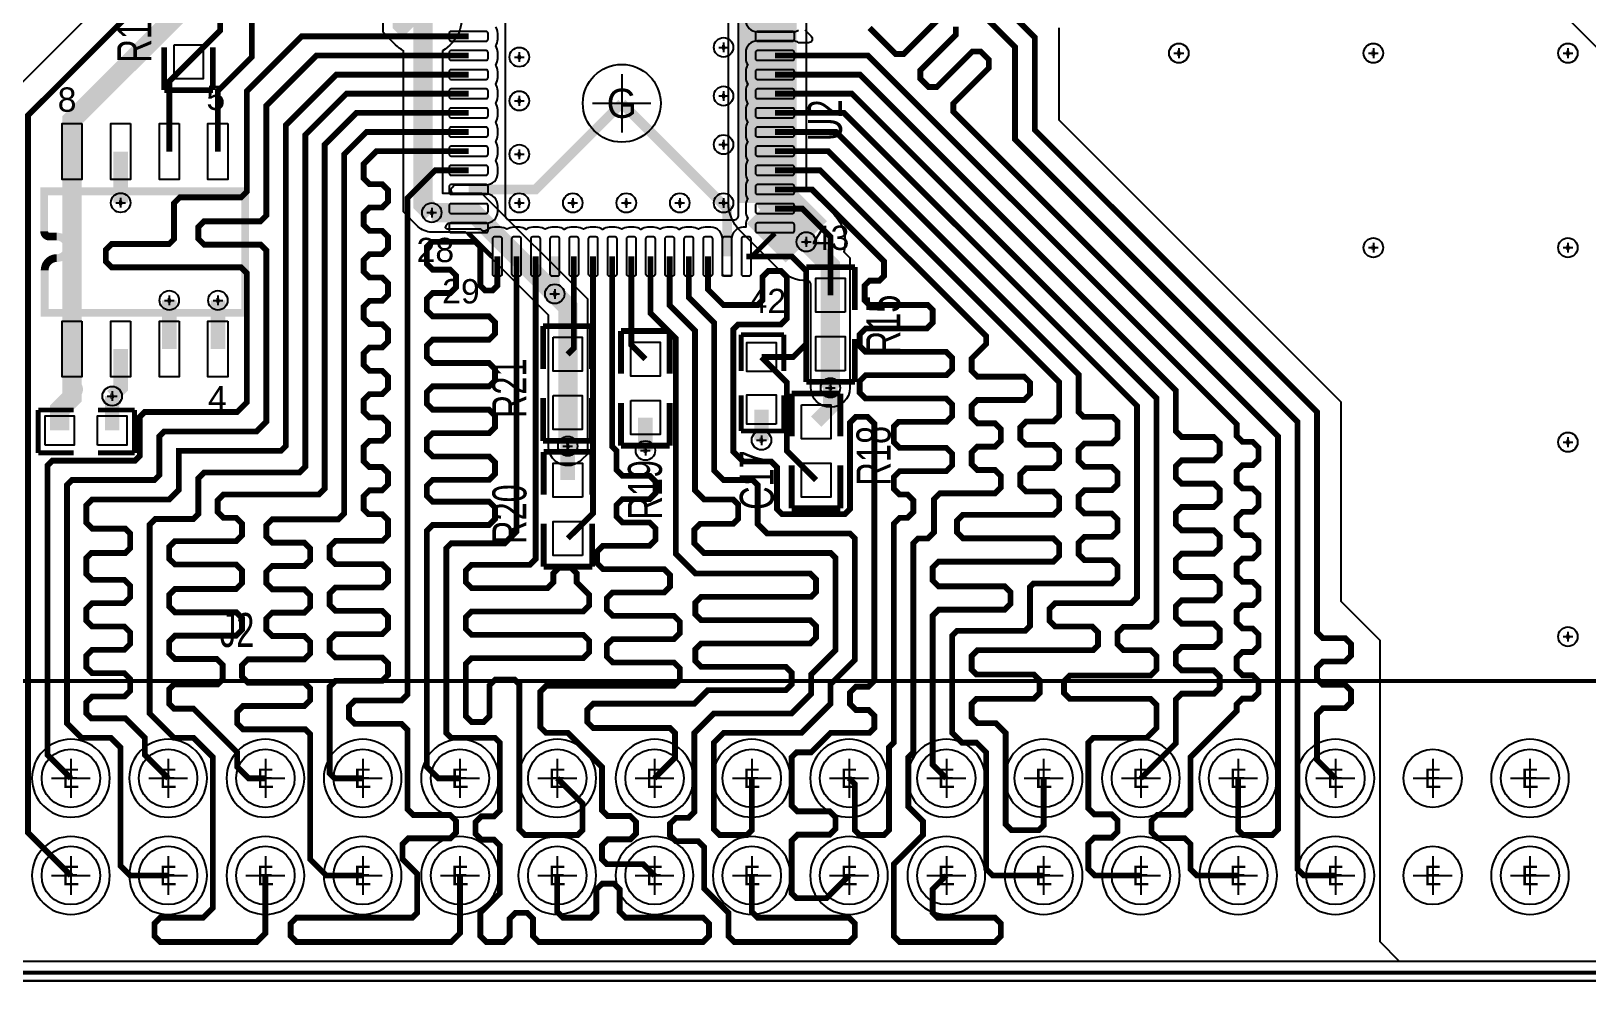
# Model space of a CAD drawing. Extents: x -3 to 10972, y 0 to 3504.
# Drawn here: x 1558 to 3159, y 0 to 977 of the extents above; entities that cross this region are included whole.
import ezdxf
from ezdxf.enums import TextEntityAlignment as Align

# ---------------------------------------------------------------- set-up
doc = ezdxf.new("R2010")
doc.units = 0
doc.layers.add('DB-LX16', color=10, linetype='CONTINUOUS')

# ---------------------------------------------------------------- blocks, each defined once
blk = doc.blocks.new('FIGURE_CROSS')
for points in [[(0, 0.5), (0, -0.5)], [(-0.5, 0), (0.5, 0)]]:
    blk.add_lwpolyline(points)

msp = doc.modelspace()

# ---------------------------------------------------------------- linework, layer by layer
at = {"layer": 'DB-LX16'}
for points in [[(0, 2600), (0, 3425.19, -0.414214), (78.74, 3503.93), (3976.37, 3503.93, -0.414214), (4055.11, 3425.19), (4055.11, 78.74, -0.414214), (3976.37, 0), (78.74, 0, -0.414214), (0, 78.74), (0, 2598.42)], [(1105, 1229.98), (1641.71, 1229.98), (1749.87, 1121.83, -0.668187), (1747.04, 1115), (1740, 1115), (1530, 905)], [(2000.06, 999.84, -0.328358), (1981.04, 956.38), (1981.04, 810.02), (2021.21, 810.02), (2130.02, 701.21), (2130.02, 541.71), (2124.01, 535.71, -0.709668), (2089.97, 552.11), (2089.98, 552.23), (2089.98, 684.63), (2004.63, 769.98), (1970, 769.98, -0.198912), (1955.85, 775.85), (1941.02, 790.68), (1941.02, 956.38, -0.065517), (1932.74, 962.74), (1919.98, 975.49), (1919.98, 1129, -0.414214)], [(2355.02, 990.7), (2355.02, 816.57), (2383.29, 788.29, -0.260447), (2393.93, 750.73), (2393.67, 749.64), (2399.88, 743.43), (2399.88, 609.86, -1), (2359.84, 609.86), (2359.84, 715.99, 0.419794), (2355.77, 719.99, -0.203914), (2326.71, 731.71), (2286.71, 771.71, -0.198912), (2274.98, 800), (2274.98, 1059.98)], [(2353.58, 978.02), (2360.09, 971.5, -0.668436), (2357.26, 964.67), (2347.48, 964.67, 0.147479), (2340.84, 966.68), (2304.84, 966.68, 0.414214), (2292.82, 954.66), (2292.82, 948.66, 0.152553), (2294.96, 941.82, 0.152553), (2292.82, 934.98), (2292.82, 928.98, 0.152675), (2294.97, 922.14, 0.15285), (2292.82, 915.29), (2292.82, 909.29, 0.152553), (2294.96, 902.45, 0.152553), (2292.82, 895.61), (2292.82, 889.61, 0.15285), (2294.97, 882.76, 0.152675), (2292.82, 875.92), (2292.82, 869.92, 0.152553), (2294.96, 863.08, 0.152553), (2292.82, 856.24), (2292.82, 850.24, 0.152675), (2294.97, 843.4, 0.15285), (2292.82, 836.55), (2292.82, 830.55, 0.152553), (2294.96, 823.71, 0.152553), (2292.82, 816.87), (2292.82, 810.87, 0.15285), (2294.97, 804.02, 0.152675), (2292.82, 797.18), (2292.82, 791.18, 0.152553), (2294.96, 784.34, 0.152553), (2292.82, 777.5), (2292.82, 774.98), (2290.31, 774.98, 0.414214), (2278.3, 762.97), (2278.3, 725), (2268.96, 725), (2268.96, 762.97, 0.414457), (2256.94, 774.98), (2250.94, 774.98, 0.152553), (2244.1, 772.85, 0.152553), (2237.26, 774.98), (2231.26, 774.98, 0.152781), (2224.42, 772.84, 0.15285), (2217.57, 774.98), (2211.57, 774.98, 0.152553), (2204.73, 772.85, 0.152553), (2197.89, 774.98), (2191.89, 774.98, 0.15285), (2185.04, 772.84, 0.152781), (2178.2, 774.98), (2172.2, 774.98, 0.152553), (2165.36, 772.85, 0.152553), (2158.52, 774.98), (2152.52, 774.98, 0.152781), (2145.68, 772.84, 0.15285), (2138.83, 774.98), (2132.83, 774.98, 0.152553), (2125.99, 772.85, 0.152553), (2119.15, 774.98), (2113.15, 774.98, 0.15285), (2106.3, 772.84, 0.152781), (2099.46, 774.98), (2093.46, 774.98, 0.152553), (2086.62, 772.85, 0.152553), (2079.78, 774.98), (2073.78, 774.98, 0.152781), (2066.94, 772.84, 0.15285), (2060.09, 774.98), (2054.09, 774.98, 0.152553), (2047.25, 772.85, 0.152553), (2040.41, 774.98), (2034.41, 774.98, 0.1796), (2026.57, 772.07, -0.39273), (2021.13, 772.28), (2020.39, 773.02), (1986.13, 773.02, -0.654359), (1984.67, 776.38, 0.04405), (1986.83, 779.16), (2025.88, 779.16, 0.414214), (2037.9, 791.18), (2037.9, 797.18, 0.414214), (2025.88, 809.2), (1993.85, 809.2, -0.667298), (1991.02, 816.02), (1993.54, 818.54), (2025.88, 818.54, 0.41397), (2037.9, 830.55), (2037.9, 836.55, 0.15285), (2035.75, 843.4, 0.152675), (2037.9, 850.24), (2037.9, 856.24, 0.152553), (2035.76, 863.08, 0.152553), (2037.9, 869.92), (2037.9, 875.92, 0.152675), (2035.75, 882.76, 0.15285), (2037.9, 889.61), (2037.9, 895.61, 0.152553), (2035.76, 902.45, 0.152553), (2037.9, 909.29), (2037.9, 915.29, 0.15285), (2035.75, 922.14, 0.152675), (2037.9, 928.98), (2037.9, 934.98, 0.152553), (2035.76, 941.82, 0.152553), (2037.9, 948.66), (2037.9, 954.66, 0.152675), (2035.75, 961.5, 0.15285), (2037.9, 968.35), (2037.9, 974.35, 0.152553), (2035.76, 981.19, 0.152553)], [(2292.82, 988.03, 0.414457), (2304.84, 976.02), (2340.84, 976.02, 0.136115), (2347.03, 977.73)]]:
    msp.add_lwpolyline(points, format="xyb", dxfattribs=at)
for points in [[(0, 78.74, 0.414214), (78.74, 0), (3976.37, 0, 0.414214), (4055.11, 78.74), (4055.11, 3425.19, 0.414214), (3976.37, 3503.93), (78.74, 3503.93, 0.414214), (0, 3425.19), (0, 2600), (0, 2598.42)], [(20.01, 3425.19, -0.414214), (78.74, 3483.92), (3976.37, 3483.92, -0.414214), (4035.1, 3425.19), (4035.1, 78.74, -0.414214), (3976.37, 20.01), (78.74, 20.01, -0.414214), (20.01, 78.74)], [(2045.36, 1017.45), (2045.36, 787.45, 0.414214), (2050.36, 782.45), (2280.36, 782.45, 0.414214), (2285.36, 787.45), (2285.36, 1017.45, 0.414214), (2280.36, 1022.45), (2050.36, 1022.45, 0.414214)], [(1989.88, 966.35), (2025.88, 966.35, 0.414214), (2027.88, 968.35), (2027.88, 974.35, 0.414214), (2025.88, 976.35), (1989.88, 976.35, 0.414214), (1987.88, 974.35), (1987.88, 968.35, 0.414214)], [(2304.84, 966.35), (2340.84, 966.35, 0.414214), (2342.84, 968.35), (2342.84, 974.35, 0.414214), (2340.84, 976.35), (2304.84, 976.35, 0.414214), (2302.84, 974.35), (2302.84, 968.35, 0.414214)], [(1989.88, 946.66), (2025.88, 946.66, 0.414214), (2027.88, 948.66), (2027.88, 954.66, 0.414214), (2025.88, 956.66), (1989.88, 956.66, 0.414214), (1987.88, 954.66), (1987.88, 948.66, 0.414214)], [(2304.84, 946.66), (2340.84, 946.66, 0.414214), (2342.84, 948.66), (2342.84, 954.66, 0.414214), (2340.84, 956.66), (2304.84, 956.66, 0.414214), (2302.84, 954.66), (2302.84, 948.66, 0.414214)], [(1989.88, 926.98), (2025.88, 926.98, 0.414214), (2027.88, 928.98), (2027.88, 934.98, 0.414214), (2025.88, 936.98), (1989.88, 936.98, 0.414214), (1987.88, 934.98), (1987.88, 928.98, 0.414214)], [(2304.84, 926.98), (2340.84, 926.98, 0.414214), (2342.84, 928.98), (2342.84, 934.98, 0.414214), (2340.84, 936.98), (2304.84, 936.98, 0.414214), (2302.84, 934.98), (2302.84, 928.98, 0.414214)], [(1989.88, 907.29), (2025.88, 907.29, 0.414214), (2027.88, 909.29), (2027.88, 915.29, 0.414214), (2025.88, 917.29), (1989.88, 917.29, 0.414214), (1987.88, 915.29), (1987.88, 909.29, 0.414214)], [(2304.84, 907.29), (2340.84, 907.29, 0.414214), (2342.84, 909.29), (2342.84, 915.29, 0.414214), (2340.84, 917.29), (2304.84, 917.29, 0.414214), (2302.84, 915.29), (2302.84, 909.29, 0.414214)], [(1989.88, 887.61), (2025.88, 887.61, 0.414214), (2027.88, 889.61), (2027.88, 895.61, 0.414214), (2025.88, 897.61), (1989.88, 897.61, 0.414214), (1987.88, 895.61), (1987.88, 889.61, 0.414214)], [(2304.84, 887.61), (2340.84, 887.61, 0.414214), (2342.84, 889.61), (2342.84, 895.61, 0.414214), (2340.84, 897.61), (2304.84, 897.61, 0.414214), (2302.84, 895.61), (2302.84, 889.61, 0.414214)], [(1989.88, 867.92), (2025.88, 867.92, 0.414214), (2027.88, 869.92), (2027.88, 875.92, 0.414214), (2025.88, 877.92), (1989.88, 877.92, 0.414214), (1987.88, 875.92), (1987.88, 869.92, 0.414214)], [(2304.84, 867.92), (2340.84, 867.92, 0.414214), (2342.84, 869.92), (2342.84, 875.92, 0.414214), (2340.84, 877.92), (2304.84, 877.92, 0.414214), (2302.84, 875.92), (2302.84, 869.92, 0.414214)], [(1989.88, 848.24), (2025.88, 848.24, 0.414214), (2027.88, 850.24), (2027.88, 856.24, 0.414214), (2025.88, 858.24), (1989.88, 858.24, 0.414214), (1987.88, 856.24), (1987.88, 850.24, 0.414214)], [(2304.84, 848.24), (2340.84, 848.24, 0.414214), (2342.84, 850.24), (2342.84, 856.24, 0.414214), (2340.84, 858.24), (2304.84, 858.24, 0.414214), (2302.84, 856.24), (2302.84, 850.24, 0.414214)], [(1989.88, 828.55), (2025.88, 828.55, 0.414214), (2027.88, 830.55), (2027.88, 836.55, 0.414214), (2025.88, 838.55), (1989.88, 838.55, 0.414214), (1987.88, 836.55), (1987.88, 830.55, 0.414214)], [(2304.84, 828.55), (2340.84, 828.55, 0.414214), (2342.84, 830.55), (2342.84, 836.55, 0.414214), (2340.84, 838.55), (2304.84, 838.55, 0.414214), (2302.84, 836.55), (2302.84, 830.55, 0.414214)], [(1989.88, 808.87), (2025.88, 808.87, 0.414214), (2027.88, 810.87), (2027.88, 816.87, 0.414214), (2025.88, 818.87), (1989.88, 818.87, 0.414214), (1987.88, 816.87), (1987.88, 810.87, 0.414214)], [(2304.84, 808.87), (2340.84, 808.87, 0.414214), (2342.84, 810.87), (2342.84, 816.87, 0.414214), (2340.84, 818.87), (2304.84, 818.87, 0.414214), (2302.84, 816.87), (2302.84, 810.87, 0.414214)], [(1989.88, 789.18), (2025.88, 789.18, 0.414214), (2027.88, 791.18), (2027.88, 797.18, 0.414214), (2025.88, 799.18), (1989.88, 799.18, 0.414214), (1987.88, 797.18), (1987.88, 791.18, 0.414214)], [(2304.84, 789.18), (2340.84, 789.18, 0.414214), (2342.84, 791.18), (2342.84, 797.18, 0.414214), (2340.84, 799.18), (2304.84, 799.18, 0.414214), (2302.84, 797.18), (2302.84, 791.18, 0.414214)], [(1989.88, 769.5), (2025.88, 769.5, 0.414214), (2027.88, 771.5), (2027.88, 777.5, 0.414214), (2025.88, 779.5), (1989.88, 779.5, 0.414214), (1987.88, 777.5), (1987.88, 771.5, 0.414214)], [(2304.84, 769.5), (2340.84, 769.5, 0.414214), (2342.84, 771.5), (2342.84, 777.5, 0.414214), (2340.84, 779.5), (2304.84, 779.5, 0.414214), (2302.84, 777.5), (2302.84, 771.5, 0.414214)], [(2032.41, 762.97), (2032.41, 726.97, 0.414214), (2034.41, 724.97), (2040.41, 724.97, 0.414214), (2042.41, 726.97), (2042.41, 762.97, 0.414214), (2040.41, 764.97), (2034.41, 764.97, 0.414214)], [(2052.09, 762.97), (2052.09, 726.97, 0.414214), (2054.09, 724.97), (2060.09, 724.97, 0.414214), (2062.09, 726.97), (2062.09, 762.97, 0.414214), (2060.09, 764.97), (2054.09, 764.97, 0.414214)], [(2071.78, 762.97), (2071.78, 726.97, 0.414214), (2073.78, 724.97), (2079.78, 724.97, 0.414214), (2081.78, 726.97), (2081.78, 762.97, 0.414214), (2079.78, 764.97), (2073.78, 764.97, 0.414214)], [(2091.46, 762.97), (2091.46, 726.97, 0.414214), (2093.46, 724.97), (2099.46, 724.97, 0.414214), (2101.46, 726.97), (2101.46, 762.97, 0.414214), (2099.46, 764.97), (2093.46, 764.97, 0.414214)], [(2111.15, 762.97), (2111.15, 726.97, 0.414214), (2113.15, 724.97), (2119.15, 724.97, 0.414214), (2121.15, 726.97), (2121.15, 762.97, 0.414214), (2119.15, 764.97), (2113.15, 764.97, 0.414214)], [(2130.83, 762.97), (2130.83, 726.97, 0.414214), (2132.83, 724.97), (2138.83, 724.97, 0.414214), (2140.83, 726.97), (2140.83, 762.97, 0.414214), (2138.83, 764.97), (2132.83, 764.97, 0.414214)], [(2150.52, 762.97), (2150.52, 726.97, 0.414214), (2152.52, 724.97), (2158.52, 724.97, 0.414214), (2160.52, 726.97), (2160.52, 762.97, 0.414214), (2158.52, 764.97), (2152.52, 764.97, 0.414214)], [(2170.2, 762.97), (2170.2, 726.97, 0.414214), (2172.2, 724.97), (2178.2, 724.97, 0.414214), (2180.2, 726.97), (2180.2, 762.97, 0.414214), (2178.2, 764.97), (2172.2, 764.97, 0.414214)], [(2189.89, 762.97), (2189.89, 726.97, 0.414214), (2191.89, 724.97), (2197.89, 724.97, 0.414214), (2199.89, 726.97), (2199.89, 762.97, 0.414214), (2197.89, 764.97), (2191.89, 764.97, 0.414214)], [(2209.57, 762.97), (2209.57, 726.97, 0.414214), (2211.57, 724.97), (2217.57, 724.97, 0.414214), (2219.57, 726.97), (2219.57, 762.97, 0.414214), (2217.57, 764.97), (2211.57, 764.97, 0.414214)], [(2229.26, 762.97), (2229.26, 726.97, 0.414214), (2231.26, 724.97), (2237.26, 724.97, 0.414214), (2239.26, 726.97), (2239.26, 762.97, 0.414214), (2237.26, 764.97), (2231.26, 764.97, 0.414214)], [(2248.94, 762.97), (2248.94, 726.97, 0.414214), (2250.94, 724.97), (2256.94, 724.97, 0.414214), (2258.94, 726.97), (2258.94, 762.97, 0.414214), (2256.94, 764.97), (2250.94, 764.97, 0.414214)], [(2268.63, 762.97), (2268.63, 726.97, 0.414214), (2270.63, 724.97), (2276.63, 724.97, 0.414214), (2278.63, 726.97), (2278.63, 762.97, 0.414214), (2276.63, 764.97), (2270.63, 764.97, 0.414214)], [(2288.31, 762.97), (2288.31, 726.97, 0.414214), (2290.31, 724.97), (2296.31, 724.97, 0.414214), (2298.31, 726.97), (2298.31, 762.97, 0.414214), (2296.31, 764.97), (2290.31, 764.97, 0.414214)], [(1639.04, 208.37, 1), (1559, 208.37, 1)], [(1739.04, 208.37, 1), (1659, 208.37, 1)], [(1839.04, 208.37, 1), (1759, 208.37, 1)], [(1939.04, 208.37, 1), (1859, 208.37, 1)], [(2039.04, 208.37, 1), (1959, 208.37, 1)], [(2139.04, 208.37, 1), (2059, 208.37, 1)], [(2239.04, 208.37, 1), (2159, 208.37, 1)], [(2339.04, 208.37, 1), (2259, 208.37, 1)], [(2439.04, 208.37, 1), (2359, 208.37, 1)], [(2539.04, 208.37, 1), (2459, 208.37, 1)], [(2639.04, 208.37, 1), (2559, 208.37, 1)], [(2739.04, 208.37, 1), (2659, 208.37, 1)], [(2839.04, 208.37, 1), (2759, 208.37, 1)], [(2939.04, 208.37, 1), (2859, 208.37, 1)], [(3139.04, 208.37, 1), (3059, 208.37, 1)], [(3139.04, 208.37, 1), (3059, 208.37, 1)], [(1639.04, 108.37, 1), (1559, 108.37, 1)], [(1739.04, 108.37, 1), (1659, 108.37, 1)], [(1839.04, 108.37, 1), (1759, 108.37, 1)], [(1939.04, 108.37, 1), (1859, 108.37, 1)], [(2039.04, 108.37, 1), (1959, 108.37, 1)], [(2139.04, 108.37, 1), (2059, 108.37, 1)], [(2239.04, 108.37, 1), (2159, 108.37, 1)], [(2339.04, 108.37, 1), (2259, 108.37, 1)], [(2439.04, 108.37, 1), (2359, 108.37, 1)], [(2539.04, 108.37, 1), (2459, 108.37, 1)], [(2639.04, 108.37, 1), (2559, 108.37, 1)], [(2739.04, 108.37, 1), (2659, 108.37, 1)], [(2839.04, 108.37, 1), (2759, 108.37, 1)], [(2939.04, 108.37, 1), (2859, 108.37, 1)], [(3139.04, 108.37, 1), (3059, 108.37, 1)], [(3139.04, 108.37, 1), (3059, 108.37, 1)]]:
    msp.add_lwpolyline(points, format="xyb", close=True, dxfattribs=at)
for points in [[(3569.98, 557.88), (2674.98, 1452.88)], [(3976.37, 20.01), (2964.99, 20.01), (2945, 40), (2945, 350), (2905, 390), (2905, 595), (2615, 885), (2615, 980)]]:
    msp.add_lwpolyline(points, dxfattribs=at)
for points, const_width in [([(2450, 1110), (2590, 970), (2590, 875), (2880, 585), (2880, 358.46), (2886, 352.46), (2909, 352.46), (2915, 346.46), (2915, 334.46), (2909, 328.46), (2886, 328.46), (2880, 322.46), (2880, 310.46), (2886, 304.46), (2909, 304.46), (2915, 298.46), (2915, 286.46), (2909, 280.46), (2886, 280.46), (2880, 274.46), (2880, 227.39), (2899.02, 208.37)], 6), ([(1599.02, 108.37), (1555, 152.39), (1555, 890), (1760, 1095), (2045, 1095), (2057.09, 1082.91), (2057.09, 1059.93)], 6), ([(1960, 1070), (1960, 992.06), (1961.03, 991.03)], 60), ([(2293.31, 1059.93), (2293.31, 1078.31), (2305, 1090), (2336.9, 1090), (2342.9, 1084), (2342.9, 1066), (2348.9, 1060), (2360.9, 1060), (2366.9, 1066), (2366.9, 1084), (2372.9, 1090), (2440, 1090), (2569.62, 960.38), (2569.62, 865.38), (2860, 575), (2860, 115), (2866.63, 108.37), (2899.02, 108.37)], 6), ([(2007.88, 1030.4), (1969.6, 1030.4), (1955, 1045), (1780, 1045), (1752.43, 1017.43), (1752.43, 977.29), (1720.14, 945)], 6), ([(2315, 1010.72), (2315, 800)], 60), ([(1720.14, 1005), (1600.18, 885.04), (1600.18, 852.84)], 20), ([(2315, 1010.72), (2314.99, 1010.71), (2314.99, 800.01), (2315, 800)], 20), ([(1750.18, 852.84), (1750.18, 915.18), (1785, 950), (1785, 1004.86)], 6), ([(1970, 790), (1961.03, 798.97), (1961.03, 991.03)], 20), ([(2491.8, 989.72), (2455.28, 953.2), (2446.8, 953.2), (2420, 980)], 6), ([(2799.02, 208.37), (2799.02, 155), (2804.02, 150), (2834, 150), (2840, 156), (2840, 560), (2506.22, 893.78), (2506.22, 902.26), (2542.74, 938.78), (2542.74, 947.26), (2534.24, 955.76), (2525.76, 955.76), (2489.24, 919.24), (2480.76, 919.24), (2472.26, 927.74), (2472.26, 936.22), (2508.78, 972.74), (2508.78, 981.22)], 6), ([(2007.88, 971.35), (1836.35, 971.35), (1780, 915), (1780, 811.7), (1774, 805.7), (1711, 805.7), (1705, 799.7), (1705, 762.7), (1700, 757.7), (1641, 757.7), (1635, 751.7), (1635, 739.7), (1641, 733.7), (1774, 733.7), (1780, 727.7), (1780, 595), (1770, 585), (1675, 585), (1670, 580), (1670, 540), (1665, 535), (1580, 535), (1575, 530), (1575, 232.39), (1599.02, 208.37)], 6), ([(1695, 960), (1695, 916)], 6), ([(1745, 916), (1745, 960)], 6), ([(1699.02, 108.37), (1660, 108.37), (1650, 118.37), (1650, 240), (1640, 250), (1610, 250), (1595, 265), (1595, 510), (1600, 515), (1684.96, 515), (1690, 520.04), (1690, 560), (1695, 565), (1790, 565), (1800, 575), (1800, 751.14), (1794, 757.14), (1736, 757.14), (1730, 763.14), (1730, 775.14), (1736, 781.14), (1794, 781.14), (1800, 787.14), (1800, 900), (1851.66, 951.66), (2007.88, 951.66)], 6), ([(1700.18, 852.84), (1700.18, 925.04), (1720.14, 945)], 6), ([(2799.02, 108.37), (2756.63, 108.37), (2750, 115), (2750, 140.8), (2744, 146.8), (2716, 146.8), (2710, 152.8), (2710, 164.8), (2716, 170.8), (2744, 170.8), (2750, 176.8), (2750, 230), (2797.5, 277.5), (2797.5, 284.28), (2803.5, 290.28), (2814, 290.28), (2820, 296.28), (2820, 308.28), (2814, 314.28), (2803.5, 314.28), (2797.5, 320.28), (2797.5, 332.28), (2803.5, 338.28), (2814, 338.28), (2820, 344.28), (2820, 356.28), (2814, 362.28), (2803.5, 362.28), (2797.5, 368.28), (2797.5, 380.28), (2803.5, 386.28), (2814, 386.28), (2820, 392.28), (2820, 404.28), (2814, 410.28), (2803.5, 410.28), (2797.5, 416.28), (2797.5, 428.28), (2803.5, 434.28), (2814, 434.28), (2820, 440.28), (2820, 452.28), (2814, 458.28), (2803.5, 458.28), (2797.5, 464.28), (2797.5, 476.28), (2803.5, 482.28), (2814, 482.28), (2820, 488.28), (2820, 500.28), (2814, 506.28), (2803.5, 506.28), (2797.5, 512.28), (2797.5, 524.28), (2803.5, 530.28), (2814, 530.28), (2820, 536.28), (2820, 548.28), (2814, 554.28), (2803.5, 554.28), (2797.5, 560.28), (2797.5, 572.5), (2418.34, 951.66), (2322.84, 951.66)], 6), ([(2007.88, 931.98), (1871.98, 931.98), (1820, 880), (1820, 550), (1815, 545), (1710, 545), (1710, 505), (1700, 495), (1621, 495), (1615, 489), (1615, 471), (1621, 465), (1655, 465), (1660, 460), (1660, 445), (1655, 440), (1620, 440), (1615, 435), (1615, 418.41), (1621, 412.41), (1654, 412.41), (1660, 406.41), (1660, 394.41), (1654, 388.41), (1621, 388.41), (1615, 382.41), (1615, 370.41), (1621, 364.41), (1654, 364.41), (1660, 358.41), (1660, 346.41), (1654, 340.41), (1621, 340.41), (1615, 334.41), (1615, 322.41), (1621, 316.41), (1654, 316.41), (1660, 310.41), (1660, 298.41), (1654, 292.41), (1621, 292.41), (1615, 286.41), (1615, 275), (1620, 270), (1655, 270), (1675, 250), (1675, 232.39), (1699.02, 208.37)], 6), ([(2699.02, 208.37), (2735, 244.35), (2735, 289.29), (2741, 295.29), (2774, 295.29), (2780, 301.29), (2780, 313.29), (2774, 319.29), (2741, 319.29), (2735, 325.29), (2735, 337.29), (2741, 343.29), (2774, 343.29), (2780, 349.29), (2780, 361.29), (2774, 367.29), (2741, 367.29), (2735, 373.29), (2735, 385.29), (2741, 391.29), (2774, 391.29), (2780, 397.29), (2780, 409.29), (2774, 415.29), (2741, 415.29), (2735, 421.29), (2735, 433.29), (2741, 439.29), (2774, 439.29), (2780, 445.29), (2780, 457.29), (2774, 463.29), (2741, 463.29), (2735, 469.29), (2735, 481.29), (2741, 487.29), (2774, 487.29), (2780, 493.29), (2780, 505.29), (2774, 511.29), (2741, 511.29), (2735, 517.29), (2735, 529.29), (2741, 535.29), (2774, 535.29), (2780, 541.29), (2780, 553.29), (2774, 559.29), (2741, 559.29), (2735, 565.29), (2735, 607.07), (2410.09, 931.98), (2322.84, 931.98)], 6), ([(2007.88, 912.29), (1882.29, 912.29), (1840, 870), (1840, 528.81), (1834, 522.81), (1736, 522.81), (1730, 516.81), (1730, 480), (1725, 475), (1686, 475), (1680, 469), (1680, 275), (1705, 250), (1725, 250), (1745, 230), (1745, 75), (1735, 65), (1691, 65), (1685, 59), (1685, 46), (1691, 40), (1790, 40), (1799.02, 49.02), (1799.02, 108.37)], 6), ([(1695, 916), (1697, 916)], 6), ([(1697, 916), (1743, 916)], 6), ([(1743, 916), (1745, 916)], 6), ([(2699.02, 108.37), (2651.63, 108.37), (2645, 115), (2645, 141.3), (2651, 147.3), (2669, 147.3), (2675, 153.3), (2675, 165.3), (2669, 171.3), (2651, 171.3), (2645, 177.3), (2645, 245), (2650, 250), (2705, 250), (2715, 260), (2715, 283.96), (2709, 289.96), (2626, 289.96), (2620, 295.96), (2620, 307.96), (2626, 313.96), (2709, 313.96), (2715, 319.96), (2715, 334.13), (2709, 340.13), (2681, 340.13), (2675, 346.13), (2675, 358.13), (2681, 364.13), (2709, 364.13), (2715, 370.13), (2715, 599.22), (2401.93, 912.29), (2322.84, 912.29)], 6), ([(2007.88, 813.87), (2076.78, 813.87), (2165.36, 902.45)], 10), ([(2273.63, 744.97), (2273.63, 794.18), (2165.36, 902.45)], 10), ([(2007.88, 892.61), (1892.61, 892.61), (1860, 860), (1860, 506.21), (1854, 500.21), (1756, 500.21), (1750, 494.21), (1750, 482.21), (1756, 476.21), (1769, 476.21), (1775, 470.21), (1775, 458.21), (1769, 452.21), (1706, 452.21), (1700, 446.21), (1700, 434.21), (1706, 428.21), (1769, 428.21), (1775, 422.21), (1775, 409.04), (1769, 403.04), (1706, 403.04), (1700, 397.04), (1700, 385.04), (1706, 379.04), (1769, 379.04), (1775, 373.04), (1775, 361.04), (1769, 355.04), (1706, 355.04), (1700, 349.04), (1700, 337.04), (1706, 331.04), (1749, 331.04), (1755, 325.04), (1755, 310), (1750, 305), (1705, 305), (1700, 300), (1700, 285), (1705, 280), (1725, 280), (1770, 235), (1770, 220), (1781.63, 208.37), (1799.02, 208.37)], 6), ([(2599.02, 208.37), (2599.02, 160.02), (2594, 155), (2566, 155), (2560, 161), (2560, 255), (2550, 265), (2531, 265), (2525, 271), (2525, 285), (2530, 290), (2589, 290), (2595, 296), (2595, 309), (2589, 315), (2530, 315), (2525, 320), (2525, 334), (2531, 340), (2650, 340), (2655, 345), (2655, 358.42), (2649, 364.42), (2611, 364.42), (2605, 370.42), (2605, 382.42), (2611, 388.42), (2689, 388.42), (2695, 394.42), (2695, 591.38), (2393.77, 892.61), (2322.84, 892.61)], 6), ([(2007.88, 872.92), (1902.92, 872.92), (1880, 850), (1880, 480.7), (1874, 474.7), (1806, 474.7), (1800, 468.7), (1800, 456.7), (1806, 450.7), (1839, 450.7), (1845, 444.7), (1845, 432.7), (1839, 426.7), (1806, 426.7), (1800, 420.7), (1800, 408.7), (1806, 402.7), (1839, 402.7), (1845, 396.7), (1845, 384.7), (1839, 378.7), (1806, 378.7), (1800, 372.7), (1800, 360.7), (1806, 354.7), (1839, 354.7), (1845, 348.7), (1845, 336.7), (1839, 330.7), (1781, 330.7), (1775, 324.7), (1775, 312.7), (1781, 306.7), (1839, 306.7), (1845, 300.7), (1845, 288.7), (1839, 282.7), (1776, 282.7), (1770, 276.7), (1770, 264.7), (1776, 258.7), (1840, 258.7), (1845, 253.7), (1845, 125), (1861.63, 108.37), (1899.02, 108.37)], 6), ([(2322.84, 872.92), (2385.61, 872.92), (2635, 623.53), (2635, 585), (2640, 580), (2670, 580), (2675, 575), (2675, 558.58), (2669, 552.58), (2641, 552.58), (2635, 546.58), (2635, 534.58), (2641, 528.58), (2669, 528.58), (2675, 522.58), (2675, 510.58), (2669, 504.58), (2641, 504.58), (2635, 498.58), (2635, 486.58), (2641, 480.58), (2669, 480.58), (2675, 474.58), (2675, 462.58), (2669, 456.58), (2641, 456.58), (2635, 450.58), (2635, 438.58), (2641, 432.58), (2669, 432.58), (2675, 426.58), (2675, 414.58), (2669, 408.58), (2588.58, 408.58), (2585, 405), (2585, 365), (2580, 360), (2510, 360), (2505, 355), (2505, 255), (2515, 245), (2530, 245), (2540, 235), (2540, 115), (2546.63, 108.37), (2599.02, 108.37)], 6), ([(1600.18, 852.84), (1600.18, 649.7)], 20), ([(1650.18, 852.84), (1650.18, 800.18)], 15), ([(2007.88, 853.24), (1913.24, 853.24), (1900, 840), (1900, 825.36), (1906, 819.36), (1919, 819.36), (1925, 813.36), (1925, 801.36), (1919, 795.36), (1906, 795.36), (1900, 789.36), (1900, 777.36), (1906, 771.36), (1919, 771.36), (1925, 765.36), (1925, 753.36), (1919, 747.36), (1906, 747.36), (1900, 741.36), (1900, 729.36), (1906, 723.36), (1919, 723.36), (1925, 717.36), (1925, 705.36), (1919, 699.36), (1906, 699.36), (1900, 693.36), (1900, 681.36), (1906, 675.36), (1919, 675.36), (1925, 669.36), (1925, 657.36), (1919, 651.36), (1906, 651.36), (1900, 645.36), (1900, 633.36), (1906, 627.36), (1919, 627.36), (1925, 621.36), (1925, 609.36), (1919, 603.36), (1906, 603.36), (1900, 597.36), (1900, 585.36), (1906, 579.36), (1919, 579.36), (1925, 573.36), (1925, 561.36), (1919, 555.36), (1906, 555.36), (1900, 549.36), (1900, 534.41), (1906, 528.41), (1919, 528.41), (1925, 522.41), (1925, 510.41), (1919, 504.41), (1906, 504.41), (1900, 498.41), (1900, 485), (1905, 480), (1919, 480), (1925, 474), (1925, 458), (1919.53, 452.53), (1871, 452.53), (1865, 446.53), (1865, 434.53), (1871, 428.53), (1919, 428.53), (1925, 422.53), (1925, 410.53), (1919, 404.53), (1871, 404.53), (1865, 398.53), (1865, 386.53), (1871, 380.53), (1919, 380.53), (1925, 374.53), (1925, 362.53), (1919, 356.53), (1871, 356.53), (1865, 350.53), (1865, 338.53), (1871, 332.53), (1919, 332.53), (1925, 326.53), (1925, 314.53), (1919, 308.53), (1871, 308.53), (1865, 302.53), (1865, 213.37), (1870, 208.37), (1899.02, 208.37)], 6), ([(2499.02, 208.37), (2485, 222.39), (2485, 375.71), (2491, 381.71), (2559, 381.71), (2565, 387.71), (2565, 399.71), (2559, 405.71), (2491, 405.71), (2485, 411.71), (2485, 425.17), (2491, 431.17), (2609, 431.17), (2615, 437.17), (2615, 449.17), (2609, 455.17), (2516, 455.17), (2510, 461.17), (2510, 473.17), (2516, 479.17), (2609, 479.17), (2615, 485.17), (2615, 497.17), (2609, 503.17), (2581, 503.17), (2575, 509.17), (2575, 521.17), (2581, 527.17), (2609, 527.17), (2615, 533.17), (2615, 545.17), (2609, 551.17), (2581, 551.17), (2575, 557.17), (2575, 569.17), (2581, 575.17), (2609, 575.17), (2615, 581.17), (2615, 615.69), (2377.45, 853.24), (2322.84, 853.24)], 6), ([(2007.88, 833.55), (1973.55, 833.55), (1945, 805), (1945, 294.29), (1939, 288.29), (1891, 288.29), (1885, 282.29), (1885, 270.29), (1891, 264.29), (1939, 264.29), (1945, 258.29), (1945, 176.56), (1951, 170.56), (1989, 170.56), (1995, 164.56), (1995, 152.56), (1989, 146.56), (1946, 146.56), (1940, 140.56), (1940, 125), (1955, 110), (1955, 70), (1950, 65), (1831, 65), (1825, 59), (1825, 46), (1831, 40), (1990, 40), (1999.02, 49.02), (1999.02, 108.37)], 6), ([(2499.02, 108.37), (2485, 94.35), (2485, 70), (2490, 65), (2549, 65), (2555, 59), (2555, 46), (2549, 40), (2451, 40), (2445, 46), (2445, 120), (2475, 150), (2475, 164.1), (2460, 179.1), (2460, 230), (2465, 235), (2465, 450), (2470, 455), (2480, 455), (2486.36, 461.36), (2486.36, 495.36), (2492.36, 501.36), (2549, 501.36), (2555, 507.36), (2555, 519.36), (2549, 525.36), (2531, 525.36), (2525, 531.36), (2525, 543.36), (2531, 549.36), (2549, 549.36), (2555, 555.36), (2555, 567.36), (2549, 573.36), (2531, 573.36), (2525, 579.36), (2525, 591.36), (2531, 597.36), (2579, 597.36), (2585, 603.36), (2585, 615.36), (2579, 621.36), (2531, 621.36), (2525, 627.36), (2525, 640), (2540, 655), (2540, 662.84), (2369.29, 833.55), (2322.84, 833.55)], 6), ([(2315, 800), (2355, 760)], 60), ([(2322.84, 813.87), (2361.13, 813.87), (2435, 740), (2435, 725), (2430, 720), (2420, 720), (2415, 715), (2415, 700), (2420, 695), (2480, 695), (2485, 690), (2485, 676.81), (2479, 670.81), (2416, 670.81), (2410, 664.81), (2410, 652.81), (2416, 646.81), (2499, 646.81), (2505, 640.81), (2505, 628.81), (2499, 622.81), (2416, 622.81), (2410, 616.81), (2410, 604.81), (2416, 598.81), (2499, 598.81), (2505, 592.81), (2505, 580.81), (2499, 574.81), (2449.81, 574.81), (2445, 570), (2445, 554.14), (2451, 548.14), (2499, 548.14), (2505, 542.14), (2505, 530.14), (2499, 524.14), (2451, 524.14), (2445, 518.14), (2445, 506.14), (2451, 500.14), (2459, 500.14), (2465, 494.14), (2465, 482.14), (2459, 476.14), (2451, 476.14), (2445, 470.14), (2445, 245), (2440, 240), (2440, 155), (2435, 150), (2410, 150), (2405, 155), (2405, 202.39), (2399.02, 208.37)], 6), ([(2096.46, 706.46), (2012.92, 790), (1970, 790)], 20), ([(2007.88, 794.18), (1974.18, 794.18), (1970, 790)], 10), ([(2379.86, 705), (2379.86, 765.14), (2350.82, 794.18), (2322.84, 794.18)], 6), ([(2007.88, 768.59), (2031.5, 744.97)], 5), ([(2299.22, 744.97), (2322.84, 768.59)], 5), ([(2322.84, 774.5), (2340.5, 774.5), (2355, 760)], 10), ([(2355, 760), (2379.86, 735.14), (2379.86, 609.86)], 20), ([(2037.41, 744.97), (2037.41, 715), (2032.41, 710), (2025, 710), (2020, 715), (2020, 755), (2015, 760), (1970, 760), (1965, 755), (1965, 737.32), (1971, 731.32), (1989, 731.32), (1995, 725.32), (1995, 713.32), (1989, 707.32), (1971, 707.32), (1965, 701.32), (1965, 689.32), (1971, 683.32), (2029, 683.32), (2035, 677.32), (2035, 665.32), (2029, 659.32), (1971, 659.32), (1965, 653.32), (1965, 641.32), (1971, 635.32), (2029, 635.32), (2035, 629.32), (2035, 617.32), (2029, 611.32), (1971, 611.32), (1965, 605.32), (1965, 593.32), (1971, 587.32), (2029, 587.32), (2035, 581.32), (2035, 569.32), (2029, 563.32), (1971, 563.32), (1965, 557.32), (1965, 545.32), (1971, 539.32), (2029, 539.32), (2035, 533.32), (2035, 521.32), (2029, 515.32), (1971, 515.32), (1965, 509.32), (1965, 498.82), (1971, 492.82), (2029, 492.82), (2035, 486.82), (2035, 474.82), (2029, 468.82), (1971, 468.82), (1965, 462.82), (1965, 220), (1976.63, 208.37), (1999.02, 208.37)], 6), ([(2099.02, 108.37), (2099.02, 70.98), (2105, 65), (2133.28, 65), (2139.28, 71), (2139.28, 94), (2145.28, 100), (2157.28, 100), (2163.28, 94), (2163.28, 71), (2169.28, 65), (2249, 65), (2255, 59), (2255, 46), (2249, 40), (2080.1, 40), (2074.1, 46), (2074.1, 64), (2068.1, 70), (2056.1, 70), (2050.1, 64), (2050.1, 46), (2044.1, 40), (2026, 40), (2020, 46), (2020, 70), (2040, 90), (2040, 139.27), (2034, 145.27), (2021, 145.27), (2015, 151.27), (2015, 163.27), (2021, 169.27), (2034, 169.27), (2040, 175.27), (2040, 245), (2035, 250), (1990, 250), (1985, 255), (1985, 445), (1990, 450), (2045, 450), (2057.09, 462.09), (2057.09, 744.97)], 6), ([(2099.02, 208.37), (2125, 182.39), (2125, 155), (2120, 150), (2066, 150), (2060, 156), (2060, 305), (2055, 310), (2035.46, 310), (2029.46, 304), (2029.46, 272.29), (2023.46, 266.29), (2011, 266.29), (2005, 272.29), (2005, 325.9), (2011, 331.9), (2125.78, 331.9), (2131.78, 337.9), (2131.78, 349.9), (2125.78, 355.9), (2011, 355.9), (2005, 361.9), (2005, 373.9), (2011, 379.9), (2125.78, 379.9), (2131.78, 385.9), (2131.78, 397.13), (2119.01, 409.9), (2119.01, 419), (2113.01, 425), (2101.01, 425), (2095.01, 419), (2095.01, 409.9), (2089.01, 403.9), (2011, 403.9), (2005, 409.9), (2005, 421.9), (2011, 427.9), (2070.78, 427.9), (2076.78, 433.9), (2076.78, 744.97)], 6), ([(2155.52, 744.97), (2155.52, 549.48), (2160, 545), (2160, 525.44), (2166, 519.44), (2194, 519.44), (2200, 513.44), (2200, 501.44), (2194, 495.44), (2166, 495.44), (2160, 489.44), (2160, 477.44), (2166, 471.44), (2194, 471.44), (2200, 465.44), (2200, 453.44), (2194, 447.44), (2146, 447.44), (2140, 441.44), (2140, 429.44), (2146, 423.44), (2209, 423.44), (2215, 417.44), (2215, 405.44), (2209, 399.44), (2156, 399.44), (2150, 393.44), (2150, 381.44), (2156, 375.44), (2219, 375.44), (2225, 369.44), (2225, 357.44), (2219, 351.44), (2156, 351.44), (2150, 345.44), (2150, 333.44), (2156, 327.44), (2219, 327.44), (2225, 321.44), (2225, 309.44), (2219, 303.44), (2087.56, 303.44), (2081.56, 297.44), (2081.56, 261), (2087.56, 255), (2110, 255), (2145, 220), (2145, 175.51), (2151, 169.51), (2174, 169.51), (2180, 163.51), (2180, 151.51), (2174, 145.51), (2151, 145.51), (2145, 139.51), (2145, 125), (2150, 120), (2187.39, 120), (2199.02, 108.37)], 6), ([(2096.46, 744.97), (2096.46, 706.46)], 10), ([(2116.15, 744.97), (2116.15, 650.82), (2109.67, 644.34)], 6), ([(2135.83, 744.97), (2135.83, 480.97), (2109.86, 455)], 6), ([(2199.02, 208.37), (2220, 229.35), (2220, 255), (2215, 260), (2136, 260), (2130, 266), (2130, 279), (2136, 285), (2240, 285), (2253.98, 298.98), (2334, 298.98), (2340, 304.98), (2340, 316.98), (2334, 322.98), (2246.95, 322.98), (2240.95, 328.98), (2240.95, 340.98), (2246.95, 346.98), (2359, 346.98), (2365, 352.98), (2365, 364.98), (2359, 370.98), (2246.95, 370.98), (2240.95, 376.98), (2240.95, 388.98), (2246.95, 394.98), (2359.98, 394.98), (2365, 400), (2365, 412.98), (2359, 418.98), (2241.02, 418.98), (2220.95, 439.05), (2220.95, 660.52), (2194.89, 686.58), (2194.89, 744.97)], 6), ([(2175.2, 744.97), (2175.2, 653.81), (2189.67, 639.34)], 6), ([(2214.57, 744.97), (2214.57, 694.74), (2240.63, 668.68), (2240.63, 504.37), (2250, 495), (2280, 495), (2285, 490), (2285, 475), (2280, 470), (2246, 470), (2240, 464), (2240, 450), (2250, 440), (2380, 440), (2385, 435), (2385, 340), (2360, 315), (2360, 295), (2340, 275), (2260, 275), (2240, 255), (2240, 173.6), (2234, 167.6), (2221, 167.6), (2215, 161.6), (2215, 149.6), (2221, 143.6), (2244, 143.6), (2250, 137.6), (2250, 95), (2275, 70), (2275, 46), (2281, 40), (2399, 40), (2405, 46), (2405, 59), (2399, 65), (2305, 65), (2299.02, 70.98), (2299.02, 108.37)], 6), ([(2299.02, 208.37), (2299.02, 155), (2294.02, 150), (2266, 150), (2260, 156), (2260, 245), (2270, 255), (2350, 255), (2380, 285), (2380, 305), (2405, 330), (2405, 455), (2400, 460), (2315, 460), (2305, 470), (2305, 510), (2300, 515), (2270, 515), (2260.32, 524.68), (2260.32, 676.84), (2234.26, 702.9), (2234.26, 744.97)], 6), ([(2399.02, 108.37), (2375.65, 85), (2345, 85), (2340, 90), (2340, 144.3), (2346, 150.3), (2379, 150.3), (2385, 156.3), (2385, 168.3), (2379, 174.3), (2346, 174.3), (2340, 180.3), (2340, 230), (2345, 235), (2360, 235), (2380, 255), (2420, 255), (2425, 260), (2425, 272.61), (2419, 278.61), (2406, 278.61), (2400, 284.61), (2400, 296.61), (2406, 302.61), (2419, 302.61), (2425, 308.61), (2425, 572.92), (2417.92, 580), (2405.92, 580), (2399.92, 574), (2399.92, 485.25), (2394.67, 480), (2330, 480), (2325, 485), (2325, 528.13), (2319, 534.13), (2290, 534.13), (2280, 544.13), (2280, 670), (2285, 675), (2329, 675), (2335, 681), (2335, 724), (2329, 730), (2316, 730), (2310, 724), (2310, 700), (2305, 695), (2270, 695), (2253.94, 711.06), (2253.94, 744.97)], 6), ([(2293.31, 744.97), (2340.03, 744.97), (2355, 730), (2355, 655), (2341.5, 641.5), (2309, 641.5)], 6), ([(2357, 734), (2355, 734)], 6), ([(2355, 734), (2355, 690)], 6), ([(2403, 734), (2357, 734)], 6), ([(2405, 734), (2403, 734)], 6), ([(2405, 690), (2405, 734)], 6), ([(1700.18, 649.7), (1700.18, 699.82)], 15), ([(1750.18, 649.7), (1750.18, 699.82)], 15), ([(2109.86, 549.86), (2110, 550), (2110, 692.92), (2096.46, 706.46)], 20), ([(2084.53, 629.34), (2084.53, 673.34)], 6), ([(2084.53, 673.34), (2086.53, 673.34)], 6), ([(2086.53, 673.34), (2132.53, 673.34)], 6), ([(2132.53, 673.34), (2134.53, 673.34)], 6), ([(2134.53, 673.34), (2134.53, 629.34)], 6), ([(1587.5, 566), (1587.5, 587.32), (1600.18, 600), (1600.18, 649.7)], 20), ([(1650.18, 649.7), (1650.18, 610), (1641.5, 601.32)], 15), ([(2164.53, 624.34), (2164.53, 668.34)], 6), ([(2164.53, 668.34), (2166.53, 668.34)], 6), ([(2166.53, 668.34), (2212.53, 668.34)], 6), ([(2212.53, 668.34), (2214.53, 668.34)], 6), ([(2214.53, 668.34), (2214.53, 624.34)], 6), ([(2288, 664.5), (2332, 664.5)], 5), ([(2288, 627), (2288, 664.5)], 5), ([(2332, 664.5), (2332, 627)], 5), ([(2355, 616), (2355, 660)], 6), ([(2405, 660), (2405, 616)], 6), ([(2309, 641.5), (2335, 615.5), (2335, 545.14), (2365.14, 515)], 6), ([(2379.86, 645), (2379.86, 609.86)], 15), ([(1641.5, 601.32), (1641.5, 566)], 15), ([(2357, 616), (2355, 616)], 6), ([(2403, 616), (2357, 616)], 6), ([(2365.14, 575), (2379.86, 589.72), (2379.86, 609.86)], 15), ([(2405, 616), (2403, 616)], 6), ([(2084.53, 599.34), (2084.53, 555.34)], 6), ([(2134.53, 555.34), (2134.53, 599.34)], 6), ([(2164.53, 594.34), (2164.53, 550.34)], 6), ([(2214.53, 550.34), (2214.53, 594.34)], 6), ([(2288, 602), (2288, 565.5)], 5), ([(2309, 587.5), (2309, 556)], 15), ([(2332, 565.5), (2332, 602)], 5), ([(2340, 560), (2340, 604)], 6), ([(2340, 604), (2342, 604)], 6), ([(2342, 604), (2388, 604)], 6), ([(2388, 604), (2390, 604)], 6), ([(2390, 604), (2390, 560)], 6), ([(1565.5, 587), (1565.5, 543)], 5), ([(1602, 587), (1565.5, 587)], 5), ([(1627, 587), (1664.5, 587)], 5), ([(1664.5, 587), (1664.5, 543)], 5), ([(2109.86, 549.86), (2109.86, 584.15), (2109.67, 584.34)], 15), ([(2189.67, 579.34), (2189.67, 545.33)], 15), ([(2288, 565.5), (2332, 565.5)], 5), ([(1565.5, 543), (1602, 543)], 5), ([(1664.5, 543), (1627, 543)], 5), ([(2084.53, 555.34), (2086.53, 555.34)], 6), ([(2087, 544), (2085, 544)], 6), ([(2085, 544), (2085, 500)], 6), ([(2086.53, 555.34), (2132.53, 555.34)], 6), ([(2133, 544), (2087, 544)], 6), ([(2109.86, 515), (2109.86, 549.86)], 15), ([(2132.53, 555.34), (2134.53, 555.34)], 6), ([(2135, 544), (2133, 544)], 6), ([(2135, 500), (2135, 544)], 6), ([(2164.53, 550.34), (2166.53, 550.34)], 6), ([(2166.53, 550.34), (2212.53, 550.34)], 6), ([(2212.53, 550.34), (2214.53, 550.34)], 6), ([(2340, 530), (2340, 486)], 6), ([(2390, 486), (2390, 530)], 6), ([(2340, 486), (2342, 486)], 6), ([(2342, 486), (2388, 486)], 6), ([(2388, 486), (2390, 486)], 6), ([(2085, 426), (2085, 470)], 6), ([(2135, 470), (2135, 426)], 6), ([(2087, 426), (2085, 426)], 6), ([(2133, 426), (2087, 426)], 6), ([(2135, 426), (2133, 426)], 6)]:
    msp.add_lwpolyline(points, dxfattribs=dict(at, const_width=const_width))
for points in [[(1705.14, 962.5), (1735.14, 962.5), (1735.14, 927.5), (1705.14, 927.5)], [(1610.38, 881.54), (1610.38, 824.14), (1589.98, 824.14), (1589.98, 881.54)], [(1660.38, 881.54), (1660.38, 824.14), (1639.98, 824.14), (1639.98, 881.54)], [(1710.38, 881.54), (1710.38, 824.14), (1689.98, 824.14), (1689.98, 881.54)], [(1760.38, 881.54), (1760.38, 824.14), (1739.98, 824.14), (1739.98, 881.54)], [(2394.86, 687.5), (2364.86, 687.5), (2364.86, 722.5), (2394.86, 722.5)], [(1610.38, 678.4), (1610.38, 621), (1589.98, 621), (1589.98, 678.4)], [(1660.38, 678.4), (1660.38, 621), (1639.98, 621), (1639.98, 678.4)], [(1710.38, 678.4), (1710.38, 621), (1689.98, 621), (1689.98, 678.4)], [(1760.38, 678.4), (1760.38, 621), (1739.98, 621), (1739.98, 678.4)], [(2094.67, 661.84), (2124.67, 661.84), (2124.67, 626.84), (2094.67, 626.84)], [(2174.67, 656.84), (2204.67, 656.84), (2204.67, 621.84), (2174.67, 621.84)], [(2324, 626.5), (2294, 626.5), (2294, 656.5), (2324, 656.5)], [(2394.86, 627.5), (2364.86, 627.5), (2364.86, 662.5), (2394.86, 662.5)], [(2094.67, 601.84), (2124.67, 601.84), (2124.67, 566.84), (2094.67, 566.84)], [(2174.67, 596.84), (2204.67, 596.84), (2204.67, 561.84), (2174.67, 561.84)], [(2324, 572.5), (2294, 572.5), (2294, 602.5), (2324, 602.5)], [(2350.14, 592.5), (2380.14, 592.5), (2380.14, 557.5), (2350.14, 557.5)], [(1572.5, 551), (1572.5, 581), (1602.5, 581), (1602.5, 551)], [(1626.5, 551), (1626.5, 581), (1656.5, 581), (1656.5, 551)], [(2124.86, 497.5), (2094.86, 497.5), (2094.86, 532.5), (2124.86, 532.5)], [(2350.14, 532.5), (2380.14, 532.5), (2380.14, 497.5), (2350.14, 497.5)], [(2124.86, 437.5), (2094.86, 437.5), (2094.86, 472.5), (2124.86, 472.5)]]:
    msp.add_lwpolyline(points, close=True, dxfattribs=at)
for points, const_width in [([(1571.63, 776.43), (1571.63, 811.97), (1778.16, 811.97), (1778.16, 687.09), (1572.11, 687.09), (1572.11, 730.8, -0.414214), (1584.59, 743.28, 1), (1584.59, 765.38), (1576.91, 765.38, -0.414214), (1571.63, 770.66)], 8), ([(1606.5, 608.29, 1), (1596.46, 608.29, 1)], 10)]:
    msp.add_lwpolyline(points, format="xyb", close=True, dxfattribs=dict(at, const_width=const_width))
at = {"layer": 'DB-LX16', "const_width": 3.94}
msp.add_lwpolyline([(3199.02, 308.37), (3299.02, 308.37), (3299.02, 8.37), (-0.98, 8.37), (-0.98, 308.37)], close=True, dxfattribs=at)
at = {"layer": 'DB-LX16'}
for centre, radius in [((2270, 960), 10), ((2738, 954), 10), ((2938, 954), 10), ((3138, 954), 10), ((2060, 950), 10), ((2165.36, 902.45), 40), ((2060, 905), 10), ((2270, 910), 10), ((2270, 860), 10), ((2060, 850), 10), ((1650.18, 800.18), 10), ((2060, 800), 10), ((2115, 800), 10), ((2170, 800), 10), ((2225, 800), 10), ((2270, 800), 10), ((1970, 790), 10), ((2355, 760), 10), ((2938, 754), 10), ((3138, 754), 10), ((1700.18, 699.82), 10), ((1750.18, 699.82), 10), ((2096.46, 706.46), 10), ((1641.5, 601.32), 10), ((2379.86, 609.86), 10), ((2309, 556), 10), ((3138, 554), 10), ((2109.86, 549.86), 10), ((2189.67, 545.33), 10), ((3138, 354), 10), ((1599.02, 208.37), 30), ((1599.02, 208.37), 30), ((1699.02, 208.37), 30), ((1699.02, 208.37), 30), ((1799.02, 208.37), 30), ((1799.02, 208.37), 30), ((1899.02, 208.37), 30), ((1899.02, 208.37), 30), ((1999.02, 208.37), 30), ((1999.02, 208.37), 30), ((2099.02, 208.37), 30), ((2099.02, 208.37), 30), ((2199.02, 208.37), 30), ((2199.02, 208.37), 30), ((2299.02, 208.37), 30), ((2299.02, 208.37), 30), ((2399.02, 208.37), 30), ((2399.02, 208.37), 30), ((2499.02, 208.37), 30), ((2499.02, 208.37), 30), ((2599.02, 208.37), 30), ((2599.02, 208.37), 30), ((2699.02, 208.37), 30), ((2699.02, 208.37), 30), ((2799.02, 208.37), 30), ((2799.02, 208.37), 30), ((2899.02, 208.37), 30), ((2899.02, 208.37), 30), ((2999.02, 208.37), 30), ((2999.02, 208.37), 30), ((3099.02, 208.37), 30), ((3099.02, 208.37), 30), ((1599.02, 108.37), 30), ((1599.02, 108.37), 30), ((1699.02, 108.37), 30), ((1699.02, 108.37), 30), ((1799.02, 108.37), 30), ((1799.02, 108.37), 30), ((1899.02, 108.37), 30), ((1899.02, 108.37), 30), ((1999.02, 108.37), 30), ((1999.02, 108.37), 30), ((2099.02, 108.37), 30), ((2099.02, 108.37), 30), ((2199.02, 108.37), 30), ((2199.02, 108.37), 30), ((2299.02, 108.37), 30), ((2299.02, 108.37), 30), ((2399.02, 108.37), 30), ((2399.02, 108.37), 30), ((2499.02, 108.37), 30), ((2499.02, 108.37), 30), ((2599.02, 108.37), 30), ((2599.02, 108.37), 30), ((2699.02, 108.37), 30), ((2699.02, 108.37), 30), ((2799.02, 108.37), 30), ((2799.02, 108.37), 30), ((2899.02, 108.37), 30), ((2899.02, 108.37), 30), ((2999.02, 108.37), 30), ((2999.02, 108.37), 30), ((3099.02, 108.37), 30), ((3099.02, 108.37), 30)]:
    msp.add_circle(centre, radius, dxfattribs=at)

# ---------------------------------------------------------------- block references
for p, xscale, yscale in [((2270, 960), 10, 10), ((2060, 950), 10, 10), ((2738, 954), 10, 10), ((2938, 954), 10, 10), ((3138, 954), 10, 10), ((2165.36, 902.45), 60, 60), ((2270, 910), 10, 10), ((2060, 905), 10, 10), ((2270, 860), 10, 10), ((2060, 850), 10, 10), ((1650.18, 800.18), 10, 10), ((2060, 800), 10, 10), ((2115, 800), 10, 10), ((2170, 800), 10, 10), ((2225, 800), 10, 10), ((2270, 800), 10, 10), ((1970, 790), 10, 10), ((2355, 760), 10, 10), ((2938, 754), 10, 10), ((3138, 754), 10, 10), ((1700.18, 699.82), 10, 10), ((1750.18, 699.82), 10, 10), ((2096.46, 706.46), 10, 10), ((2379.86, 609.86), 10, 10), ((1641.5, 601.32), 10, 10), ((2309, 556), 10, 10), ((2109.86, 549.86), 10, 10), ((2189.67, 545.33), 10, 10), ((3138, 554), 10, 10), ((3138, 354), 10, 10), ((1599.02, 208.37), 40, 40), ((1699.02, 208.37), 40, 40), ((1799.02, 208.37), 40, 40), ((1899.02, 208.37), 40, 40), ((1999.02, 208.37), 40, 40), ((2099.02, 208.37), 40, 40), ((2199.02, 208.37), 40, 40), ((2299.02, 208.37), 40, 40), ((2399.02, 208.37), 40, 40), ((2499.02, 208.37), 40, 40), ((2599.02, 208.37), 40, 40), ((2699.02, 208.37), 40, 40), ((2799.02, 208.37), 40, 40), ((2899.02, 208.37), 40, 40), ((2999.02, 208.37), 40, 40), ((3099.02, 208.37), 40, 40), ((1599.02, 108.37), 40, 40), ((1699.02, 108.37), 40, 40), ((1799.02, 108.37), 40, 40), ((1899.02, 108.37), 40, 40), ((1999.02, 108.37), 40, 40), ((2099.02, 108.37), 40, 40), ((2199.02, 108.37), 40, 40), ((2299.02, 108.37), 40, 40), ((2399.02, 108.37), 40, 40), ((2499.02, 108.37), 40, 40), ((2599.02, 108.37), 40, 40), ((2699.02, 108.37), 40, 40), ((2799.02, 108.37), 40, 40), ((2899.02, 108.37), 40, 40), ((2999.02, 108.37), 40, 40), ((3099.02, 108.37), 40, 40)]:
    msp.add_blockref('FIGURE_CROSS', p, dxfattribs=dict(at, xscale=xscale, yscale=yscale))

# ---------------------------------------------------------------- texts
at = {"layer": 'DB-LX16', "width": 0.714286}
for s, p in [('R17', (1681.67, 975)), ('U2', (2391.67, 885)), ('R15', (2451.67, 675)), ('R21', (2067.17, 609.34)), ('R18', (2441.67, 540)), ('R19', (2206.67, 505)), ('C17', (2321.67, 515)), ('R20', (2067.36, 480))]:
    msp.add_text(s, height=35, rotation=90, dxfattribs=at).set_placement(p, align=Align.CENTER)
at = {"layer": 'DB-LX16'}
for s, height, p in [('B', 5, (2270, 960)), ('B', 5, (2060, 950)), ('B', 5, (2738, 954)), ('B', 5, (2938, 954)), ('B', 5, (3138, 954)), ('G', 30, (2165.36, 902.45)), ('B', 5, (2270, 910)), ('B', 5, (2060, 905)), ('B', 5, (2060, 850)), ('B', 5, (2270, 860)), ('B', 5, (1650.18, 800.18)), ('B', 5, (2060, 800)), ('B', 5, (2115, 800)), ('B', 5, (2170, 800)), ('B', 5, (2225, 800)), ('B', 5, (2270, 800)), ('B', 5, (1970, 790)), ('B', 5, (2355, 760)), ('B', 5, (2938, 754)), ('B', 5, (3138, 754)), ('B', 5, (2096.46, 706.46)), ('B', 5, (1700.18, 699.82)), ('B', 5, (1750.18, 699.82)), ('B', 5, (2379.86, 609.86)), ('B', 5, (1641.5, 601.32)), ('B', 5, (2109.86, 549.86)), ('B', 5, (2189.67, 545.33)), ('B', 5, (2309, 556)), ('B', 5, (3138, 554)), ('B', 5, (3138, 354)), ('E', 20, (1599.02, 208.37)), ('E', 20, (1699.02, 208.37)), ('E', 20, (1799.02, 208.37)), ('E', 20, (1899.02, 208.37)), ('E', 20, (1999.02, 208.37)), ('E', 20, (2099.02, 208.37)), ('E', 20, (2199.02, 208.37)), ('E', 20, (2299.02, 208.37)), ('E', 20, (2399.02, 208.37)), ('E', 20, (2499.02, 208.37)), ('E', 20, (2599.02, 208.37)), ('E', 20, (2699.02, 208.37)), ('E', 20, (2799.02, 208.37)), ('E', 20, (2899.02, 208.37)), ('E', 20, (2999.02, 208.37)), ('E', 20, (3099.02, 208.37)), ('E', 20, (1599.02, 108.37)), ('E', 20, (1699.02, 108.37)), ('E', 20, (1799.02, 108.37)), ('E', 20, (1899.02, 108.37)), ('E', 20, (1999.02, 108.37)), ('E', 20, (2099.02, 108.37)), ('E', 20, (2199.02, 108.37)), ('E', 20, (2299.02, 108.37)), ('E', 20, (2399.02, 108.37)), ('E', 20, (2499.02, 108.37)), ('E', 20, (2599.02, 108.37)), ('E', 20, (2699.02, 108.37)), ('E', 20, (2799.02, 108.37)), ('E', 20, (2899.02, 108.37)), ('E', 20, (2999.02, 108.37)), ('E', 20, (3099.02, 108.37))]:
    msp.add_text(s, height=height, dxfattribs=at).set_placement(p, align=Align.MIDDLE_CENTER)
at = {"layer": 'DB-LX16', "width": 1.04}
for s, p in [('8', (1585.45, 893.77)), ('5', (1738.31, 895.59)), ('4', (1740, 586.66))]:
    msp.add_text(s, height=25, dxfattribs=at).set_placement(p)
at = {"layer": 'DB-LX16'}
for s, height, width, p in [('43', 25, 1.04, (2380, 751.67)), ('28', 25, 1.04, (1973.69, 739.12)), ('29', 25, 1.04, (2000, 696.67)), ('42', 25, 1.04, (2315, 686.67)), ('J2', 35, 0.714286, (1770, 343.33))]:
    msp.add_text(s, height=height, dxfattribs=dict(at, width=width)).set_placement(p, align=Align.CENTER)

doc.saveas('drawing.dxf')
